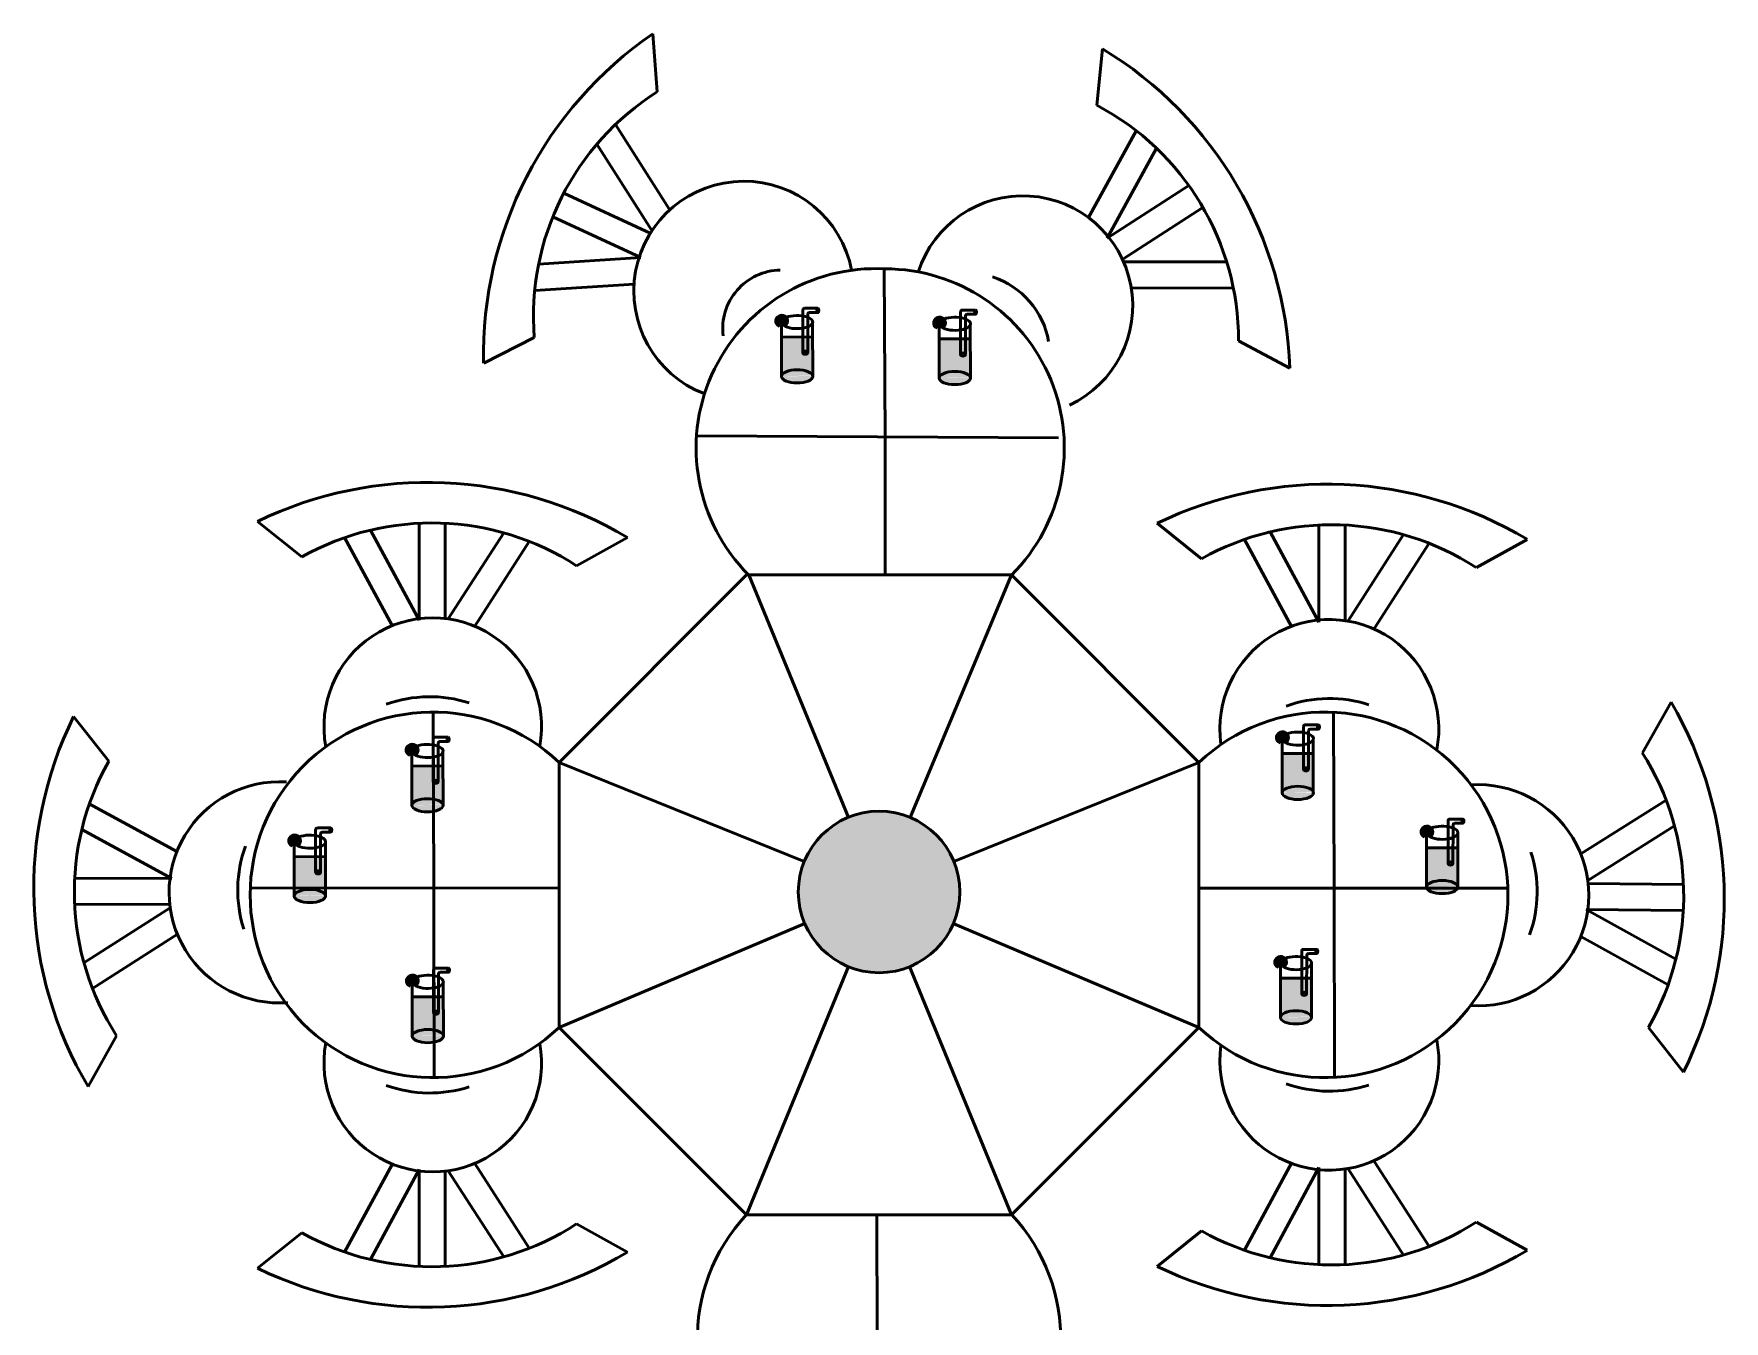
# Model space of a CAD drawing. Header units: feet. Extents: x 9 to 183943, y 42 to 62180.
# Drawn here: x 15072.4 to 15252, y 40036.7 to 40173.6 of the extents above; entities that cross this region are included whole.
import ezdxf

# ---------------------------------------------------------------- set-up
doc = ezdxf.new("R2010")
doc.units = ezdxf.units.FT
doc.header["$LTSCALE"] = 2.5
doc.header["$MEASUREMENT"] = 0
doc.layers.add('1', color=7, linetype='Continuous', lineweight=50)
doc.layers.add('3', color=7, linetype='Continuous', lineweight=30)

msp = doc.modelspace()

# ---------------------------------------------------------------- hatches: boundary and pattern name
at = {"layer": '3', "transparency": 33554602}
h = msp.add_hatch(color=256, dxfattribs=at)
h.dxf.hatch_style = 1
h.set_gradient(color1=(255, 255, 0), color2=(255, 255, 0), tint=1)
h.paths.add_polyline_path([(15151.89, 40143.02), (15151.35, 40142.71, 0.163769), (15151.64, 40142.44)])
h.paths.add_polyline_path([(15151.89, 40143.02), (15151.27, 40143.04, 0.138192), (15151.35, 40142.71)])
h.paths.add_polyline_path([(15151.89, 40143.02), (15151.33, 40143.3, 0.105496), (15151.27, 40143.04)])
h.paths.add_polyline_path([(15151.89, 40143.02), (15151.5, 40143.5, 0.105887), (15151.33, 40143.3)])
h.paths.add_polyline_path([(15151.89, 40143.02), (15151.72, 40143.62, 0.102688), (15151.5, 40143.5)])
h.paths.add_polyline_path([(15151.89, 40143.02), (15152.01, 40143.63, 0.117873), (15151.72, 40143.62)])
h.paths.add_polyline_path([(15151.89, 40143.02), (15152.46, 40143.28, 0.139995), (15152.24, 40143.54)])
h.paths.add_polyline_path([(15152.24, 40143.54, 0.097635), (15152.01, 40143.63), (15151.89, 40143.02)])
h.paths.add_polyline_path([(15152.52, 40142.99, 0.119687), (15152.46, 40143.28), (15151.89, 40143.02)])
h.paths.add_polyline_path([(15152.52, 40142.99), (15151.89, 40143.02), (15152.41, 40142.67, 0.140377)])
h.paths.add_polyline_path([(15151.89, 40143.02), (15152.22, 40142.48, 0.106944), (15152.41, 40142.67)])
h = msp.add_hatch(color=256, dxfattribs=at)
h.dxf.hatch_style = 1
h.set_gradient(color1=(255, 255, 0), color2=(255, 255, 0), tint=1)
h.paths.add_polyline_path([(15168.64, 40142.83), (15168.1, 40142.53, 0.163769), (15168.4, 40142.26)])
h.paths.add_polyline_path([(15168.64, 40142.83), (15168.02, 40142.86, 0.138192), (15168.1, 40142.53)])
h.paths.add_polyline_path([(15168.64, 40142.83), (15168.09, 40143.11, 0.105496), (15168.02, 40142.86)])
h.paths.add_polyline_path([(15168.64, 40142.83), (15168.25, 40143.31, 0.105887), (15168.09, 40143.11)])
h.paths.add_polyline_path([(15168.64, 40142.83), (15168.47, 40143.43, 0.102688), (15168.25, 40143.31)])
h.paths.add_polyline_path([(15168.64, 40142.83), (15168.76, 40143.45, 0.117873), (15168.47, 40143.43)])
h.paths.add_polyline_path([(15168.64, 40142.83), (15169.21, 40143.1, 0.139995), (15168.99, 40143.36)])
h.paths.add_polyline_path([(15168.99, 40143.36, 0.097635), (15168.76, 40143.45), (15168.64, 40142.83)])
h.paths.add_polyline_path([(15169.27, 40142.81, 0.119687), (15169.21, 40143.1), (15168.64, 40142.83)])
h.paths.add_polyline_path([(15169.27, 40142.81), (15168.64, 40142.83), (15169.16, 40142.48, 0.140377)])
h.paths.add_polyline_path([(15168.64, 40142.83), (15168.97, 40142.3, 0.106944), (15169.16, 40142.48)])
at = {"layer": '3'}
h = msp.add_hatch(color=256, dxfattribs=at)
h.dxf.hatch_style = 1
h.set_gradient(color1=(255, 255, 0), color2=(255, 63, 0), tint=1)
edge = h.paths.add_edge_path()
edge.add_ellipse((15153.52, 40137.15), major_axis=(1.66, 0), ratio=0.421504, start_angle=1.3853, end_angle=358.7297)
edge.add_line((15155.18, 40137.14), (15155.18, 40137.17))
edge = h.paths.add_edge_path()
edge.add_ellipse((15153.52, 40137.15), major_axis=(1.66, 0), ratio=0.421504, start_angle=1.3853, end_angle=179.9995, ccw=False)
edge.add_line((15155.18, 40137.25), (15155.17, 40141.33))
edge.add_line((15155.17, 40141.33), (15154.65, 40141.33))
edge.add_line((15154.65, 40141.33), (15154.65, 40139.62))
edge.add_ellipse((15154.39, 40139.66), major_axis=(0.257, 0), ratio=0.644737, start_angle=180, end_angle=360, ccw=False)
edge.add_ellipse((15154.39, 40139.66), major_axis=(0.257, 0), ratio=0.644737, start_angle=0, end_angle=180)
edge.add_line((15154.14, 40139.66), (15154.14, 40141.33))
edge.add_line((15154.14, 40141.33), (15151.87, 40141.34))
edge.add_line((15151.87, 40141.34), (15151.87, 40137.15))
edge = h.paths.add_edge_path(flags=17)
edge.add_ellipse((15154.39, 40139.66), major_axis=(0.257, 0), ratio=0.644737, start_angle=0, end_angle=360)
edge = h.paths.add_edge_path(flags=17)
edge.add_ellipse((15154.39, 40139.66), major_axis=(0.257, 0), ratio=0.644737, start_angle=0, end_angle=180, ccw=False)
edge.add_line((15154.65, 40139.69), (15154.65, 40141.33))
edge.add_line((15154.65, 40141.33), (15154.14, 40141.33))
edge.add_line((15154.14, 40141.33), (15154.14, 40139.69))
h = msp.add_hatch(color=256, dxfattribs=at)
h.dxf.hatch_style = 1
h.set_gradient(color1=(255, 255, 0), color2=(255, 63, 0), tint=1)
edge = h.paths.add_edge_path()
edge.add_ellipse((15170.28, 40136.97), major_axis=(1.66, 0), ratio=0.421504, start_angle=1.3853, end_angle=358.7297)
edge.add_line((15171.93, 40136.95), (15171.93, 40136.98))
edge = h.paths.add_edge_path()
edge.add_ellipse((15170.28, 40136.97), major_axis=(1.66, 0), ratio=0.421504, start_angle=1.3853, end_angle=179.9995, ccw=False)
edge.add_line((15171.93, 40137.06), (15171.92, 40141.14))
edge.add_line((15171.92, 40141.14), (15171.41, 40141.14))
edge.add_line((15171.41, 40141.14), (15171.4, 40139.43))
edge.add_ellipse((15171.15, 40139.47), major_axis=(0.257, 0), ratio=0.644737, start_angle=180, end_angle=360, ccw=False)
edge.add_ellipse((15171.15, 40139.47), major_axis=(0.257, 0), ratio=0.644737, start_angle=0, end_angle=180)
edge.add_line((15170.89, 40139.47), (15170.89, 40141.14))
edge.add_line((15170.89, 40141.14), (15168.62, 40141.15))
edge.add_line((15168.62, 40141.15), (15168.62, 40136.97))
edge = h.paths.add_edge_path(flags=17)
edge.add_ellipse((15171.15, 40139.47), major_axis=(0.257, 0), ratio=0.644737, start_angle=0, end_angle=360)
edge = h.paths.add_edge_path(flags=17)
edge.add_ellipse((15171.15, 40139.47), major_axis=(0.257, 0), ratio=0.644737, start_angle=0, end_angle=180, ccw=False)
edge.add_line((15171.4, 40139.5), (15171.41, 40141.14))
edge.add_line((15171.41, 40141.14), (15170.89, 40141.14))
edge.add_line((15170.89, 40141.14), (15170.89, 40139.5))
at = {"layer": '3', "transparency": 33554602}
h = msp.add_hatch(color=256, dxfattribs=at)
h.dxf.hatch_style = 1
h.set_gradient(color1=(255, 255, 0), color2=(255, 255, 0), tint=1)
h.paths.add_polyline_path([(15205.08, 40098.74), (15204.54, 40098.44, 0.163769), (15204.84, 40098.17)])
h.paths.add_polyline_path([(15205.08, 40098.74), (15204.47, 40098.77, 0.138192), (15204.54, 40098.44)])
h.paths.add_polyline_path([(15205.08, 40098.74), (15204.53, 40099.02, 0.105496), (15204.47, 40098.77)])
h.paths.add_polyline_path([(15205.08, 40098.74), (15204.69, 40099.23, 0.105887), (15204.53, 40099.02)])
h.paths.add_polyline_path([(15205.08, 40098.74), (15204.92, 40099.35, 0.102688), (15204.69, 40099.23)])
h.paths.add_polyline_path([(15205.08, 40098.74), (15205.21, 40099.36, 0.117873), (15204.92, 40099.35)])
h.paths.add_polyline_path([(15205.08, 40098.74), (15205.66, 40099.01, 0.139995), (15205.43, 40099.27)])
h.paths.add_polyline_path([(15205.43, 40099.27, 0.097635), (15205.21, 40099.36), (15205.08, 40098.74)])
h.paths.add_polyline_path([(15205.72, 40098.72, 0.119687), (15205.66, 40099.01), (15205.08, 40098.74)])
h.paths.add_polyline_path([(15205.72, 40098.72), (15205.08, 40098.74), (15205.61, 40098.39, 0.140377)])
h.paths.add_polyline_path([(15205.08, 40098.74), (15205.42, 40098.21, 0.106944), (15205.61, 40098.39)])
h = msp.add_hatch(color=256, dxfattribs=at)
h.dxf.hatch_style = 1
h.set_gradient(color1=(255, 255, 0), color2=(255, 255, 0), tint=1)
h.paths.add_polyline_path([(15112.61, 40097.42), (15112.07, 40097.12, 0.163769), (15112.37, 40096.85)])
h.paths.add_polyline_path([(15112.61, 40097.42), (15111.99, 40097.45, 0.138192), (15112.07, 40097.12)])
h.paths.add_polyline_path([(15112.61, 40097.42), (15112.06, 40097.7, 0.105496), (15111.99, 40097.45)])
h.paths.add_polyline_path([(15112.61, 40097.42), (15112.22, 40097.91, 0.105887), (15112.06, 40097.7)])
h.paths.add_polyline_path([(15112.61, 40097.42), (15112.45, 40098.02, 0.102688), (15112.22, 40097.91)])
h.paths.add_polyline_path([(15112.61, 40097.42), (15112.74, 40098.04, 0.117873), (15112.45, 40098.02)])
h.paths.add_polyline_path([(15112.61, 40097.42), (15113.19, 40097.69, 0.139995), (15112.96, 40097.95)])
h.paths.add_polyline_path([(15112.96, 40097.95, 0.097635), (15112.74, 40098.04), (15112.61, 40097.42)])
h.paths.add_polyline_path([(15113.24, 40097.4, 0.119687), (15113.19, 40097.69), (15112.61, 40097.42)])
h.paths.add_polyline_path([(15113.24, 40097.4), (15112.61, 40097.42), (15113.14, 40097.07, 0.140377)])
h.paths.add_polyline_path([(15112.61, 40097.42), (15112.94, 40096.89, 0.106944), (15113.14, 40097.07)])
at = {"layer": '3'}
h = msp.add_hatch(color=256, dxfattribs=at)
h.dxf.hatch_style = 1
h.set_gradient(color1=(255, 255, 0), color2=(255, 63, 0), tint=1)
edge = h.paths.add_edge_path()
edge.add_ellipse((15114.25, 40091.56), major_axis=(1.66, 0), ratio=0.421504, start_angle=1.3853, end_angle=358.7297)
edge.add_line((15115.9, 40091.54), (15115.9, 40091.57))
edge = h.paths.add_edge_path()
edge.add_ellipse((15114.25, 40091.56), major_axis=(1.66, 0), ratio=0.421504, start_angle=1.3853, end_angle=179.9995, ccw=False)
edge.add_line((15115.9, 40091.65), (15115.89, 40095.73))
edge.add_line((15115.89, 40095.73), (15115.38, 40095.73))
edge.add_line((15115.38, 40095.73), (15115.38, 40094.02))
edge.add_ellipse((15115.12, 40094.06), major_axis=(0.257, 0), ratio=0.644737, start_angle=180, end_angle=360, ccw=False)
edge.add_ellipse((15115.12, 40094.06), major_axis=(0.257, 0), ratio=0.644737, start_angle=0, end_angle=180)
edge.add_line((15114.86, 40094.06), (15114.86, 40095.73))
edge.add_line((15114.86, 40095.73), (15112.59, 40095.74))
edge.add_line((15112.59, 40095.74), (15112.59, 40091.56))
edge = h.paths.add_edge_path(flags=17)
edge.add_ellipse((15115.12, 40094.06), major_axis=(0.257, 0), ratio=0.644737, start_angle=0, end_angle=360)
edge = h.paths.add_edge_path(flags=17)
edge.add_ellipse((15115.12, 40094.06), major_axis=(0.257, 0), ratio=0.644737, start_angle=0, end_angle=180, ccw=False)
edge.add_line((15115.38, 40094.1), (15115.38, 40095.73))
edge.add_line((15115.38, 40095.73), (15114.86, 40095.73))
edge.add_line((15114.86, 40095.73), (15114.86, 40094.1))
h = msp.add_hatch(color=256, dxfattribs=at)
h.dxf.hatch_style = 1
h.set_gradient(color1=(255, 255, 0), color2=(255, 63, 0), tint=1)
edge = h.paths.add_edge_path()
edge.add_ellipse((15206.72, 40092.88), major_axis=(1.66, 0), ratio=0.421504, start_angle=1.3853, end_angle=358.7297)
edge.add_line((15208.37, 40092.86), (15208.37, 40092.9))
edge = h.paths.add_edge_path()
edge.add_ellipse((15206.72, 40092.88), major_axis=(1.66, 0), ratio=0.421504, start_angle=1.3853, end_angle=179.9995, ccw=False)
edge.add_line((15208.37, 40092.98), (15208.37, 40097.05))
edge.add_line((15208.37, 40097.05), (15207.85, 40097.05))
edge.add_line((15207.85, 40097.05), (15207.85, 40095.35))
edge.add_ellipse((15207.59, 40095.38), major_axis=(0.257, 0), ratio=0.644737, start_angle=180, end_angle=360, ccw=False)
edge.add_ellipse((15207.59, 40095.38), major_axis=(0.257, 0), ratio=0.644737, start_angle=0, end_angle=180)
edge.add_line((15207.33, 40095.38), (15207.33, 40097.06))
edge.add_line((15207.33, 40097.06), (15205.06, 40097.06))
edge.add_line((15205.06, 40097.06), (15205.06, 40092.88))
edge = h.paths.add_edge_path(flags=17)
edge.add_ellipse((15207.59, 40095.38), major_axis=(0.257, 0), ratio=0.644737, start_angle=0, end_angle=360)
edge = h.paths.add_edge_path(flags=17)
edge.add_ellipse((15207.59, 40095.38), major_axis=(0.257, 0), ratio=0.644737, start_angle=0, end_angle=180, ccw=False)
edge.add_line((15207.85, 40095.42), (15207.85, 40097.05))
edge.add_line((15207.85, 40097.05), (15207.33, 40097.06))
edge.add_line((15207.33, 40097.06), (15207.33, 40095.42))
h = msp.add_hatch(color=256, dxfattribs=at)
h.dxf.hatch_style = 1
h.set_gradient(color1=(255, 255, 255), tint=1)
h.paths.add_polyline_path([(15153.65, 40082.35, 1), (15170.8, 40082.35, 1)])
at = {"layer": '3', "transparency": 33554602}
h = msp.add_hatch(color=256, dxfattribs=at)
h.dxf.hatch_style = 1
h.set_gradient(color1=(255, 255, 0), color2=(255, 255, 0), tint=1)
h.paths.add_polyline_path([(15220.43, 40088.73), (15219.89, 40088.43, 0.163769), (15220.19, 40088.16)])
h.paths.add_polyline_path([(15220.43, 40088.73), (15219.81, 40088.76, 0.138192), (15219.89, 40088.43)])
h.paths.add_polyline_path([(15220.43, 40088.73), (15219.88, 40089.01, 0.105496), (15219.81, 40088.76)])
h.paths.add_polyline_path([(15220.43, 40088.73), (15220.04, 40089.22, 0.105887), (15219.88, 40089.01)])
h.paths.add_polyline_path([(15220.43, 40088.73), (15220.27, 40089.33, 0.102688), (15220.04, 40089.22)])
h.paths.add_polyline_path([(15220.43, 40088.73), (15220.56, 40089.35, 0.117873), (15220.27, 40089.33)])
h.paths.add_polyline_path([(15220.43, 40088.73), (15221.01, 40089, 0.139995), (15220.78, 40089.26)])
h.paths.add_polyline_path([(15220.78, 40089.26, 0.097635), (15220.56, 40089.35), (15220.43, 40088.73)])
h.paths.add_polyline_path([(15221.06, 40088.71, 0.119687), (15221.01, 40089), (15220.43, 40088.73)])
h.paths.add_polyline_path([(15221.06, 40088.71), (15220.43, 40088.73), (15220.96, 40088.38, 0.140377)])
h.paths.add_polyline_path([(15220.43, 40088.73), (15220.76, 40088.2, 0.106944), (15220.96, 40088.38)])
h = msp.add_hatch(color=256, dxfattribs=at)
h.dxf.hatch_style = 1
h.set_gradient(color1=(255, 255, 0), color2=(255, 255, 0), tint=1)
h.paths.add_polyline_path([(15100.12, 40087.79), (15099.59, 40087.48, 0.163769), (15099.88, 40087.21)])
h.paths.add_polyline_path([(15100.12, 40087.79), (15099.51, 40087.81, 0.138192), (15099.59, 40087.48)])
h.paths.add_polyline_path([(15100.12, 40087.79), (15099.57, 40088.07, 0.105496), (15099.51, 40087.81)])
h.paths.add_polyline_path([(15100.12, 40087.79), (15099.73, 40088.27, 0.105887), (15099.57, 40088.07)])
h.paths.add_polyline_path([(15100.12, 40087.79), (15099.96, 40088.39, 0.102688), (15099.73, 40088.27)])
h.paths.add_polyline_path([(15100.12, 40087.79), (15100.25, 40088.4, 0.117873), (15099.96, 40088.39)])
h.paths.add_polyline_path([(15100.12, 40087.79), (15100.7, 40088.05, 0.139995), (15100.47, 40088.31)])
h.paths.add_polyline_path([(15100.47, 40088.31, 0.097635), (15100.25, 40088.4), (15100.12, 40087.79)])
h.paths.add_polyline_path([(15100.76, 40087.76, 0.119687), (15100.7, 40088.05), (15100.12, 40087.79)])
h.paths.add_polyline_path([(15100.76, 40087.76), (15100.12, 40087.79), (15100.65, 40087.44, 0.140377)])
h.paths.add_polyline_path([(15100.12, 40087.79), (15100.46, 40087.25, 0.106944), (15100.65, 40087.44)])
at = {"layer": '3'}
h = msp.add_hatch(color=256, dxfattribs=at)
h.dxf.hatch_style = 1
h.set_gradient(color1=(255, 255, 0), color2=(255, 63, 0), tint=1)
edge = h.paths.add_edge_path()
edge.add_ellipse((15222.07, 40082.87), major_axis=(1.66, 0), ratio=0.421504, start_angle=1.3853, end_angle=358.7297)
edge.add_line((15223.72, 40082.85), (15223.72, 40082.88))
edge = h.paths.add_edge_path()
edge.add_ellipse((15222.07, 40082.87), major_axis=(1.66, 0), ratio=0.421504, start_angle=1.3853, end_angle=179.9995, ccw=False)
edge.add_line((15223.72, 40082.96), (15223.71, 40087.04))
edge.add_line((15223.71, 40087.04), (15223.2, 40087.04))
edge.add_line((15223.2, 40087.04), (15223.19, 40085.33))
edge.add_ellipse((15222.94, 40085.37), major_axis=(0.257, 0), ratio=0.644737, start_angle=180, end_angle=360, ccw=False)
edge.add_ellipse((15222.94, 40085.37), major_axis=(0.257, 0), ratio=0.644737, start_angle=0, end_angle=180)
edge.add_line((15222.68, 40085.37), (15222.68, 40087.04))
edge.add_line((15222.68, 40087.04), (15220.41, 40087.05))
edge.add_line((15220.41, 40087.05), (15220.41, 40082.87))
edge = h.paths.add_edge_path(flags=17)
edge.add_ellipse((15222.94, 40085.37), major_axis=(0.257, 0), ratio=0.644737, start_angle=0, end_angle=360)
edge = h.paths.add_edge_path(flags=17)
edge.add_ellipse((15222.94, 40085.37), major_axis=(0.257, 0), ratio=0.644737, start_angle=0, end_angle=180, ccw=False)
edge.add_line((15223.19, 40085.4), (15223.2, 40087.04))
edge.add_line((15223.2, 40087.04), (15222.68, 40087.04))
edge.add_line((15222.68, 40087.04), (15222.68, 40085.4))
h = msp.add_hatch(color=256, dxfattribs=at)
h.dxf.hatch_style = 1
h.set_gradient(color1=(255, 255, 0), color2=(255, 63, 0), tint=1)
edge = h.paths.add_edge_path()
edge.add_ellipse((15101.76, 40081.92), major_axis=(1.66, 0), ratio=0.421504, start_angle=1.3853, end_angle=358.7297)
edge.add_line((15103.42, 40081.91), (15103.42, 40081.94))
edge = h.paths.add_edge_path()
edge.add_ellipse((15101.76, 40081.92), major_axis=(1.66, 0), ratio=0.421504, start_angle=1.3853, end_angle=179.9995, ccw=False)
edge.add_line((15103.42, 40082.02), (15103.41, 40086.1))
edge.add_line((15103.41, 40086.1), (15102.89, 40086.1))
edge.add_line((15102.89, 40086.1), (15102.89, 40084.39))
edge.add_ellipse((15102.63, 40084.43), major_axis=(0.257, 0), ratio=0.644737, start_angle=180, end_angle=360, ccw=False)
edge.add_ellipse((15102.63, 40084.43), major_axis=(0.257, 0), ratio=0.644737, start_angle=0, end_angle=180)
edge.add_line((15102.37, 40084.43), (15102.37, 40086.1))
edge.add_line((15102.37, 40086.1), (15100.1, 40086.11))
edge.add_line((15100.1, 40086.11), (15100.1, 40081.92))
edge = h.paths.add_edge_path(flags=17)
edge.add_ellipse((15102.63, 40084.43), major_axis=(0.257, 0), ratio=0.644737, start_angle=0, end_angle=360)
edge = h.paths.add_edge_path(flags=17)
edge.add_ellipse((15102.63, 40084.43), major_axis=(0.257, 0), ratio=0.644737, start_angle=0, end_angle=180, ccw=False)
edge.add_line((15102.89, 40084.46), (15102.89, 40086.1))
edge.add_line((15102.89, 40086.1), (15102.37, 40086.1))
edge.add_line((15102.37, 40086.1), (15102.37, 40084.46))
at = {"layer": '3', "transparency": 33554602}
h = msp.add_hatch(color=256, dxfattribs=at)
h.dxf.hatch_style = 1
h.set_gradient(color1=(255, 255, 0), color2=(255, 255, 0), tint=1)
h.paths.add_polyline_path([(15204.89, 40074.88), (15204.35, 40074.58, 0.163769), (15204.65, 40074.31)])
h.paths.add_polyline_path([(15204.89, 40074.88), (15204.27, 40074.91, 0.138192), (15204.35, 40074.58)])
h.paths.add_polyline_path([(15204.89, 40074.88), (15204.34, 40075.16, 0.105496), (15204.27, 40074.91)])
h.paths.add_polyline_path([(15204.89, 40074.88), (15204.5, 40075.37, 0.105887), (15204.34, 40075.16)])
h.paths.add_polyline_path([(15204.89, 40074.88), (15204.73, 40075.48, 0.102688), (15204.5, 40075.37)])
h.paths.add_polyline_path([(15204.89, 40074.88), (15205.02, 40075.5, 0.117873), (15204.73, 40075.48)])
h.paths.add_polyline_path([(15204.89, 40074.88), (15205.47, 40075.15, 0.139995), (15205.24, 40075.41)])
h.paths.add_polyline_path([(15205.24, 40075.41, 0.097635), (15205.02, 40075.5), (15204.89, 40074.88)])
h.paths.add_polyline_path([(15205.53, 40074.86, 0.119687), (15205.47, 40075.15), (15204.89, 40074.88)])
h.paths.add_polyline_path([(15205.53, 40074.86), (15204.89, 40074.88), (15205.42, 40074.53, 0.140377)])
h.paths.add_polyline_path([(15204.89, 40074.88), (15205.22, 40074.35, 0.106944), (15205.42, 40074.53)])
h = msp.add_hatch(color=256, dxfattribs=at)
h.dxf.hatch_style = 1
h.set_gradient(color1=(255, 255, 0), color2=(255, 255, 0), tint=1)
h.paths.add_polyline_path([(15112.65, 40072.89), (15112.11, 40072.59, 0.163769), (15112.4, 40072.32)])
h.paths.add_polyline_path([(15112.65, 40072.89), (15112.03, 40072.92, 0.138192), (15112.11, 40072.59)])
h.paths.add_polyline_path([(15112.65, 40072.89), (15112.09, 40073.17, 0.105496), (15112.03, 40072.92)])
h.paths.add_polyline_path([(15112.65, 40072.89), (15112.26, 40073.38, 0.105887), (15112.09, 40073.17)])
h.paths.add_polyline_path([(15112.65, 40072.89), (15112.48, 40073.49, 0.102688), (15112.26, 40073.38)])
h.paths.add_polyline_path([(15112.65, 40072.89), (15112.77, 40073.51, 0.117873), (15112.48, 40073.49)])
h.paths.add_polyline_path([(15112.65, 40072.89), (15113.22, 40073.16, 0.139995), (15113, 40073.42)])
h.paths.add_polyline_path([(15113, 40073.42, 0.097635), (15112.77, 40073.51), (15112.65, 40072.89)])
h.paths.add_polyline_path([(15113.28, 40072.87, 0.119687), (15113.22, 40073.16), (15112.65, 40072.89)])
h.paths.add_polyline_path([(15113.28, 40072.87), (15112.65, 40072.89), (15113.17, 40072.54, 0.140377)])
h.paths.add_polyline_path([(15112.65, 40072.89), (15112.98, 40072.36, 0.106944), (15113.17, 40072.54)])
at = {"layer": '3'}
h = msp.add_hatch(color=256, dxfattribs=at)
h.dxf.hatch_style = 1
h.set_gradient(color1=(255, 255, 0), color2=(255, 63, 0), tint=1)
edge = h.paths.add_edge_path()
edge.add_ellipse((15206.53, 40069.02), major_axis=(1.66, 0), ratio=0.421504, start_angle=1.3853, end_angle=358.7297)
edge.add_line((15208.18, 40069), (15208.18, 40069.03))
edge = h.paths.add_edge_path()
edge.add_ellipse((15206.53, 40069.02), major_axis=(1.66, 0), ratio=0.421504, start_angle=1.3853, end_angle=179.9995, ccw=False)
edge.add_line((15208.18, 40069.11), (15208.17, 40073.19))
edge.add_line((15208.17, 40073.19), (15207.66, 40073.19))
edge.add_line((15207.66, 40073.19), (15207.66, 40071.49))
edge.add_ellipse((15207.4, 40071.52), major_axis=(0.257, 0), ratio=0.644737, start_angle=180, end_angle=360, ccw=False)
edge.add_ellipse((15207.4, 40071.52), major_axis=(0.257, 0), ratio=0.644737, start_angle=0, end_angle=180)
edge.add_line((15207.14, 40071.52), (15207.14, 40073.19))
edge.add_line((15207.14, 40073.19), (15204.87, 40073.2))
edge.add_line((15204.87, 40073.2), (15204.87, 40069.02))
edge = h.paths.add_edge_path(flags=17)
edge.add_ellipse((15207.4, 40071.52), major_axis=(0.257, 0), ratio=0.644737, start_angle=0, end_angle=360)
edge = h.paths.add_edge_path(flags=17)
edge.add_ellipse((15207.4, 40071.52), major_axis=(0.257, 0), ratio=0.644737, start_angle=0, end_angle=180, ccw=False)
edge.add_line((15207.66, 40071.56), (15207.66, 40073.19))
edge.add_line((15207.66, 40073.19), (15207.14, 40073.19))
edge.add_line((15207.14, 40073.19), (15207.14, 40071.56))
h = msp.add_hatch(color=256, dxfattribs=at)
h.dxf.hatch_style = 1
h.set_gradient(color1=(255, 255, 0), color2=(255, 63, 0), tint=1)
edge = h.paths.add_edge_path()
edge.add_ellipse((15114.28, 40067.03), major_axis=(1.66, 0), ratio=0.421504, start_angle=1.3853, end_angle=358.7297)
edge.add_line((15115.94, 40067.01), (15115.94, 40067.04))
edge = h.paths.add_edge_path()
edge.add_ellipse((15114.28, 40067.03), major_axis=(1.66, 0), ratio=0.421504, start_angle=1.3853, end_angle=179.9995, ccw=False)
edge.add_line((15115.94, 40067.12), (15115.93, 40071.2))
edge.add_line((15115.93, 40071.2), (15115.41, 40071.2))
edge.add_line((15115.41, 40071.2), (15115.41, 40069.49))
edge.add_ellipse((15115.15, 40069.53), major_axis=(0.257, 0), ratio=0.644737, start_angle=180, end_angle=360, ccw=False)
edge.add_ellipse((15115.15, 40069.53), major_axis=(0.257, 0), ratio=0.644737, start_angle=0, end_angle=180)
edge.add_line((15114.9, 40069.53), (15114.9, 40071.2))
edge.add_line((15114.9, 40071.2), (15112.63, 40071.21))
edge.add_line((15112.63, 40071.21), (15112.63, 40067.03))
edge = h.paths.add_edge_path(flags=17)
edge.add_ellipse((15115.15, 40069.53), major_axis=(0.257, 0), ratio=0.644737, start_angle=0, end_angle=360)
edge = h.paths.add_edge_path(flags=17)
edge.add_ellipse((15115.15, 40069.53), major_axis=(0.257, 0), ratio=0.644737, start_angle=0, end_angle=180, ccw=False)
edge.add_line((15115.41, 40069.56), (15115.41, 40071.2))
edge.add_line((15115.41, 40071.2), (15114.9, 40071.2))
edge.add_line((15114.9, 40071.2), (15114.9, 40069.56))

# ---------------------------------------------------------------- linework, layer by layer
at = {"layer": '1'}
for p, q in [((15138.2, 40173.56), (15138.66, 40167.4)), ((15185.97, 40171.96), (15185.37, 40165.97)), ((15162.87, 40130.61), (15162.79, 40148.58)), ((15154.14, 40144.22), (15154.14, 40139.66)), ((15155.73, 40144.39), (15154.31, 40144.39)), ((15172.48, 40144.2), (15171.06, 40144.2)), ((15151.89, 40143.02), (15151.27, 40143.04)), ((15151.89, 40143.02), (15151.33, 40143.3)), ((15151.89, 40143.02), (15151.35, 40142.71)), ((15151.89, 40143.02), (15151.5, 40143.5)), ((15151.64, 40142.44), (15151.89, 40143.02)), ((15151.89, 40143.02), (15151.72, 40143.62)), ((15151.87, 40142.92), (15151.87, 40137.15)), ((15151.89, 40143.02), (15152.01, 40143.63)), ((15151.89, 40143.02), (15152.23, 40143.54)), ((15151.89, 40143.02), (15152.46, 40143.28)), ((15152.41, 40142.67), (15151.89, 40143.02)), ((15151.89, 40143.02), (15152.52, 40142.99)), ((15151.89, 40143.02), (15152.22, 40142.48)), ((15154.65, 40139.66), (15154.66, 40143.77)), ((15154.83, 40143.94), (15155.71, 40143.94)), ((15155.17, 40142.83), (15155.18, 40137.14)), ((15168.64, 40142.83), (15168.02, 40142.86)), ((15168.64, 40142.83), (15168.09, 40143.11)), ((15168.64, 40142.83), (15168.1, 40142.53)), ((15168.64, 40142.83), (15168.25, 40143.31)), ((15168.4, 40142.26), (15168.64, 40142.83)), ((15168.64, 40142.83), (15168.47, 40143.44)), ((15168.62, 40142.73), (15168.62, 40136.97)), ((15168.64, 40142.83), (15168.76, 40143.45)), ((15168.64, 40142.83), (15168.99, 40143.35)), ((15168.64, 40142.83), (15169.21, 40143.09)), ((15169.16, 40142.48), (15168.64, 40142.83)), ((15168.64, 40142.83), (15169.27, 40142.81)), ((15168.64, 40142.83), (15168.97, 40142.3)), ((15170.89, 40144.03), (15170.89, 40139.47)), ((15171.4, 40139.47), (15171.42, 40143.58)), ((15171.58, 40143.75), (15172.47, 40143.75)), ((15171.92, 40142.65), (15171.93, 40136.95)), ((15120.22, 40138.57), (15125.6, 40141.27)), ((15151.87, 40141.34), (15155.17, 40141.33)), ((15168.62, 40141.15), (15171.92, 40141.14)), ((15205.87, 40138.02), (15200.42, 40140.94)), ((15142.84, 40130.82), (15181.29, 40130.61)), ((15162.87, 40130.61), (15162.88, 40116.04)), ((15096.19, 40121.72), (15100.89, 40117.96)), ((15191.79, 40121.53), (15196.5, 40117.77)), ((15135.49, 40120.01), (15130.09, 40117.02)), ((15231.1, 40119.82), (15225.69, 40116.83)), ((15158.97, 40090.28), (15148.39, 40116.04)), ((15176.31, 40116.04), (15165.53, 40090.26)), ((15114.93, 40082.8), (15114.85, 40101.52)), ((15210.6, 40082.74), (15210.52, 40101.45)), ((15246.38, 40102.52), (15243.33, 40097.14)), ((15076.65, 40100.99), (15080.39, 40096.26)), ((15205.08, 40098.74), (15204.92, 40099.35)), ((15205.08, 40098.74), (15205.21, 40099.36)), ((15207.33, 40099.95), (15207.33, 40095.38)), ((15208.92, 40100.11), (15207.5, 40100.11)), ((15207.85, 40095.38), (15207.86, 40099.5)), ((15208.03, 40099.67), (15208.91, 40099.67)), ((15112.61, 40097.42), (15112.06, 40097.7)), ((15112.61, 40097.42), (15112.22, 40097.91)), ((15112.61, 40097.42), (15112.45, 40098.03)), ((15112.61, 40097.42), (15112.74, 40098.04)), ((15112.61, 40097.42), (15112.96, 40097.94)), ((15112.61, 40097.42), (15113.18, 40097.69)), ((15114.86, 40098.62), (15114.86, 40094.06)), ((15116.45, 40098.79), (15115.03, 40098.79)), ((15115.38, 40094.06), (15115.39, 40098.18)), ((15115.56, 40098.34), (15116.44, 40098.34)), ((15205.08, 40098.74), (15204.47, 40098.77)), ((15205.08, 40098.74), (15204.53, 40099.02)), ((15205.08, 40098.74), (15204.54, 40098.44)), ((15205.08, 40098.74), (15204.69, 40099.23)), ((15204.84, 40098.17), (15205.08, 40098.74)), ((15205.06, 40098.64), (15205.06, 40092.88)), ((15205.08, 40098.74), (15205.43, 40099.27)), ((15205.08, 40098.74), (15205.65, 40099.01)), ((15205.61, 40098.39), (15205.08, 40098.74)), ((15205.08, 40098.74), (15205.71, 40098.72)), ((15205.08, 40098.74), (15205.42, 40098.21)), ((15208.36, 40098.56), (15208.37, 40092.86)), ((15112.61, 40097.42), (15111.99, 40097.45)), ((15112.61, 40097.42), (15112.07, 40097.12)), ((15112.37, 40096.85), (15112.61, 40097.42)), ((15112.59, 40097.32), (15112.59, 40091.56)), ((15112.59, 40095.74), (15115.89, 40095.73)), ((15113.14, 40097.07), (15112.61, 40097.42)), ((15112.61, 40097.42), (15113.24, 40097.4)), ((15112.61, 40097.42), (15112.94, 40096.89)), ((15115.89, 40097.24), (15115.9, 40091.54)), ((15128.23, 40096.12), (15154.28, 40085.57)), ((15170.17, 40085.57), (15196.22, 40096.12)), ((15205.06, 40097.06), (15208.36, 40097.05)), ((15102.37, 40088.99), (15102.37, 40084.43)), ((15103.97, 40089.16), (15102.55, 40089.16)), ((15102.89, 40084.43), (15102.9, 40088.54)), ((15103.07, 40088.71), (15103.95, 40088.71)), ((15220.43, 40088.73), (15219.81, 40088.76)), ((15220.43, 40088.73), (15219.88, 40089.01)), ((15220.43, 40088.73), (15219.89, 40088.43)), ((15220.43, 40088.73), (15220.04, 40089.22)), ((15220.19, 40088.16), (15220.43, 40088.73)), ((15220.43, 40088.73), (15220.27, 40089.34)), ((15220.41, 40088.63), (15220.41, 40082.87)), ((15220.43, 40088.73), (15220.56, 40089.35)), ((15220.43, 40088.73), (15220.78, 40089.25)), ((15220.43, 40088.73), (15221, 40088.99)), ((15220.95, 40088.38), (15220.43, 40088.73)), ((15220.43, 40088.73), (15221.06, 40088.71)), ((15220.43, 40088.73), (15220.76, 40088.2)), ((15222.68, 40089.93), (15222.68, 40085.37)), ((15224.27, 40090.1), (15222.85, 40090.1)), ((15223.19, 40085.37), (15223.21, 40089.48)), ((15223.38, 40089.65), (15224.26, 40089.65)), ((15223.71, 40088.55), (15223.72, 40082.85)), ((15100.12, 40087.79), (15099.51, 40087.81)), ((15100.12, 40087.79), (15099.57, 40088.07)), ((15100.12, 40087.79), (15099.59, 40087.48)), ((15100.12, 40087.79), (15099.73, 40088.27)), ((15099.88, 40087.21), (15100.12, 40087.79)), ((15100.12, 40087.79), (15099.96, 40088.39)), ((15100.1, 40087.69), (15100.1, 40081.92)), ((15100.12, 40087.79), (15100.25, 40088.4)), ((15100.12, 40087.79), (15100.47, 40088.31)), ((15100.12, 40087.79), (15100.7, 40088.05)), ((15100.65, 40087.44), (15100.12, 40087.79)), ((15100.12, 40087.79), (15100.75, 40087.76)), ((15100.12, 40087.79), (15100.46, 40087.25)), ((15103.4, 40087.6), (15103.42, 40081.91)), ((15220.41, 40087.05), (15223.71, 40087.04)), ((15100.1, 40086.11), (15103.4, 40086.1)), ((15095.43, 40082.77), (15128.23, 40082.8)), ((15114.93, 40082.8), (15114.95, 40062.7)), ((15196.22, 40082.74), (15229.02, 40082.74)), ((15210.6, 40082.74), (15210.61, 40062.64)), ((15154.33, 40079.01), (15128.23, 40067.96)), ((15196.22, 40067.96), (15170.12, 40079.01)), ((15207.14, 40076.08), (15207.14, 40071.52)), ((15208.73, 40076.25), (15207.31, 40076.25)), ((15116.49, 40074.26), (15115.07, 40074.26)), ((15148.14, 40048.05), (15158.97, 40074.41)), ((15165.48, 40074.41), (15176.31, 40048.05)), ((15204.89, 40074.88), (15204.27, 40074.91)), ((15204.89, 40074.88), (15204.34, 40075.16)), ((15204.89, 40074.88), (15204.35, 40074.58)), ((15204.89, 40074.88), (15204.5, 40075.37)), ((15204.65, 40074.31), (15204.89, 40074.88)), ((15204.89, 40074.88), (15204.73, 40075.49)), ((15204.87, 40074.78), (15204.87, 40069.02)), ((15204.89, 40074.88), (15205.02, 40075.5)), ((15204.89, 40074.88), (15205.24, 40075.41)), ((15204.89, 40074.88), (15205.46, 40075.15)), ((15205.42, 40074.53), (15204.89, 40074.88)), ((15204.89, 40074.88), (15205.52, 40074.86)), ((15204.89, 40074.88), (15205.22, 40074.35)), ((15207.66, 40071.52), (15207.67, 40075.64)), ((15207.84, 40075.8), (15208.72, 40075.8)), ((15208.17, 40074.7), (15208.18, 40069)), ((15112.65, 40072.89), (15112.03, 40072.92)), ((15112.65, 40072.89), (15112.09, 40073.17)), ((15112.65, 40072.89), (15112.11, 40072.59)), ((15112.65, 40072.89), (15112.26, 40073.38)), ((15112.4, 40072.32), (15112.65, 40072.89)), ((15112.65, 40072.89), (15112.48, 40073.5)), ((15112.63, 40072.79), (15112.63, 40067.03)), ((15112.65, 40072.89), (15112.77, 40073.51)), ((15112.65, 40072.89), (15112.99, 40073.41)), ((15112.65, 40072.89), (15113.22, 40073.15)), ((15113.17, 40072.54), (15112.65, 40072.89)), ((15112.65, 40072.89), (15113.27, 40072.87)), ((15112.65, 40072.89), (15112.98, 40072.36)), ((15114.9, 40074.09), (15114.9, 40069.53)), ((15115.41, 40069.53), (15115.42, 40073.64)), ((15115.59, 40073.81), (15116.47, 40073.81)), ((15115.93, 40072.71), (15115.94, 40067.01)), ((15204.87, 40073.2), (15208.17, 40073.19)), ((15112.63, 40071.21), (15115.93, 40071.2)), ((15078.2, 40061.67), (15081.21, 40067.07)), ((15247.69, 40063.2), (15243.97, 40067.94)), ((15162.04, 40034.99), (15161.98, 40048.05)), ((15231.1, 40044.27), (15225.69, 40047.26)), ((15096.19, 40042.37), (15100.89, 40046.12)), ((15135.49, 40044.07), (15130.09, 40047.07)), ((15191.79, 40042.56), (15196.5, 40046.32))]:
    msp.add_line(p, q, dxfattribs=at)
for points in [[(15134.22, 40163.92), (15139.97, 40154.88)], [(15184.46, 40153.96), (15189.56, 40163.25)], [(15138.1, 40152.65), (15132.25, 40161.83)], [(15191.71, 40161.39), (15186.47, 40151.85)], [(15186.47, 40151.85), (15195.13, 40157.44)], [(15128.73, 40156.61), (15137.92, 40152.38)], [(15196.64, 40155.11), (15188.14, 40149.61)], [(15136.93, 40149.77), (15127.56, 40154.09)], [(15126.06, 40149.08), (15136.93, 40149.77)], [(15188.28, 40149.32), (15199.16, 40149.33)], [(15136.22, 40146.94), (15125.64, 40146.27)], [(15199.86, 40146.56), (15189.15, 40146.54)], [(15113.35, 40111.22), (15113.35, 40121.54)], [(15116.13, 40121.53), (15116.13, 40111.41)], [(15208.96, 40111.03), (15208.96, 40121.35)], [(15211.74, 40121.34), (15211.74, 40111.22)], [(15110.49, 40110.68), (15105.45, 40120.01)], [(15108.18, 40120.8), (15113.35, 40111.22)], [(15116.46, 40111.37), (15122.35, 40120.52)], [(15125.07, 40119.6), (15119.27, 40110.59)], [(15206.09, 40110.49), (15201.05, 40119.82)], [(15203.78, 40120.62), (15208.96, 40111.03)], [(15212.06, 40111.18), (15217.95, 40120.33)], [(15220.67, 40119.41), (15214.87, 40110.4)], [(15087.63, 40086.64), (15078.32, 40091.71)], [(15245.86, 40092.1), (15236.79, 40086.39)], [(15077.52, 40088.99), (15087.08, 40083.78)], [(15237.54, 40083.57), (15246.75, 40089.37)], [(15087.08, 40083.78), (15076.76, 40083.82)], [(15247.7, 40083.15), (15237.58, 40083.25)], [(15076.76, 40081.04), (15086.88, 40081)], [(15086.92, 40080.67), (15077.75, 40074.82)], [(15237.36, 40080.47), (15247.68, 40080.37)], [(15246.89, 40075.2), (15237.36, 40080.47)], [(15078.65, 40072.1), (15087.68, 40077.86)], [(15236.79, 40077.61), (15246.07, 40072.48)], [(15110.49, 40053.4), (15105.45, 40044.07)], [(15108.18, 40043.28), (15113.35, 40052.86)], [(15113.35, 40052.86), (15113.35, 40042.55)], [(15116.13, 40042.55), (15116.13, 40052.68)], [(15116.46, 40052.72), (15122.35, 40043.57)], [(15125.07, 40044.48), (15119.27, 40053.49)], [(15206.09, 40053.6), (15201.05, 40044.27)], [(15203.78, 40043.47), (15208.96, 40053.06)], [(15208.96, 40053.06), (15208.96, 40042.74)], [(15211.74, 40042.75), (15211.74, 40052.87)], [(15212.06, 40052.91), (15217.95, 40043.76)], [(15220.67, 40044.68), (15214.87, 40053.68)]]:
    msp.add_lwpolyline(points, dxfattribs=at)
msp.add_lwpolyline([(15196.22, 40096.12), (15176.31, 40116.04), (15148.14, 40116.04), (15128.23, 40096.12), (15128.23, 40067.96), (15148.14, 40048.05), (15176.31, 40048.05), (15196.22, 40067.96)], close=True, dxfattribs=at)
msp.add_circle((15162.23, 40082.35), 8.58, dxfattribs=at)
for centre, radius, start, end in [((15161.6, 40139.41), 41.4, 124.4207, 181.1668), ((15164.5, 40136.57), 41.4, 2.0052, 58.7514), ((15153.76, 40143.52), 28.25, 122.3025, 184.5575), ((15172.17, 40140.99), 28.25, 359.887, 62.142), ((15147.85, 40146.21), 11.68, 10.9567, 248.9068), ((15177.51, 40144.67), 11.67, 295.0651, 162.1786), ((15161.86, 40129.53), 19.07, 86.9792, 225.0543), ((15151.85, 40142.22), 6.23, 91.1113, 187.1575), ((15162.86, 40129.53), 19.05, 314.8879, 89.9853), ((15171.59, 40139.36), 8.78, 9.7506, 72.1015), ((15154.31, 40144.22), 0.169, 89.3872, 180), ((15171.06, 40144.03), 0.169, 89.3872, 180), ((15151.89, 40143.02), 0.626, 301.2872, 246.434), ((15154.83, 40143.77), 0.169, 90, 179.8194), ((15168.65, 40142.83), 0.626, 301.2872, 246.434), ((15171.58, 40143.58), 0.169, 90, 179.8194), ((15114.26, 40084.48), 41.4, 59.1429, 115.8891), ((15209.86, 40084.29), 41.4, 59.1429, 115.8891), ((15114.71, 40093.32), 28.25, 57.0247, 119.2797), ((15210.31, 40093.13), 28.25, 57.0247, 119.2797), ((15114.81, 40099.93), 11.56, 349.5307, 190.6977), ((15210.07, 40099.68), 11.63, 348.8158, 188.1458), ((15114.5, 40089.38), 13.72, 72.2444, 109.692), ((15210.1, 40089.19), 13.72, 72.2444, 109.692), ((15114.84, 40082.04), 19.43, 46.4339, 313.5661), ((15209.61, 40082.04), 19.43, 226.4436, 133.5572), ((15210.63, 40081.64), 41.4, 333.5361, 30.2823), ((15113.82, 40082.76), 41.4, 153.8782, 210.6244), ((15205.09, 40098.75), 0.626, 301.2872, 246.434), ((15207.5, 40099.95), 0.169, 89.3872, 180), ((15208.03, 40099.5), 0.169, 90, 179.8194), ((15112.62, 40097.42), 0.626, 301.2872, 246.434), ((15115.03, 40098.62), 0.169, 89.3872, 180), ((15115.56, 40098.17), 0.169, 90, 179.8194), ((15104.98, 40082.35), 28.25, 150.4876, 212.7425), ((15219.47, 40082.01), 28.25, 330.1455, 32.4005), ((15098.56, 40082.31), 11.76, 86.5736, 274.1294), ((15225.88, 40082), 11.76, 266.2315, 93.7873), ((15102.54, 40088.99), 0.169, 89.3872, 180), ((15103.07, 40088.54), 0.169, 90, 179.8194), ((15220.44, 40088.73), 0.626, 301.2872, 246.434), ((15222.85, 40089.93), 0.169, 89.3872, 180), ((15223.38, 40089.48), 0.169, 90, 179.8194), ((15107.81, 40082.54), 13.72, 160.0752, 197.5229), ((15100.13, 40087.79), 0.626, 301.2872, 246.434), ((15215.54, 40081.84), 13.72, 16.7658, 17.1808), ((15218.43, 40082.4), 13.72, 340.308, 17.7556), ((15207.31, 40076.08), 0.169, 89.3872, 180), ((15115.07, 40074.09), 0.169, 89.3872, 180), ((15204.9, 40074.88), 0.626, 301.2872, 246.434), ((15207.84, 40075.63), 0.169, 90, 179.8194), ((15112.65, 40072.89), 0.626, 301.2872, 246.434), ((15115.59, 40073.64), 0.169, 90, 179.8194), ((15114.81, 40064.16), 11.56, 169.3023, 10.4693), ((15210.07, 40064.41), 11.63, 171.8542, 11.1842), ((15114.5, 40074.7), 13.72, 250.308, 287.7556), ((15210.1, 40074.89), 13.72, 250.308, 287.7556), ((15162.23, 40034.84), 19.31, 136.8185, 43.1815), ((15210.31, 40070.96), 28.25, 240.7203, 302.9753), ((15114.71, 40070.77), 28.25, 240.7203, 302.9753), ((15114.26, 40079.61), 41.4, 244.1109, 300.8571), ((15209.86, 40079.8), 41.4, 244.1109, 300.8571)]:
    msp.add_arc(centre, radius, start, end, dxfattribs=at)
for centre, major_axis, ratio in [((15155.73, 40144.16), (0, 0.224), 0.482499), ((15172.48, 40143.98), (0, 0.224), 0.482499), ((15154.39, 40139.66), (0.257, 0), 0.644737), ((15171.15, 40139.47), (0.257, 0), 0.644737), ((15153.52, 40137.15), (1.66, 0), 0.421504), ((15170.28, 40136.97), (1.66, 0), 0.421504), ((15208.92, 40099.89), (0, 0.224), 0.482499), ((15116.45, 40098.57), (0, 0.224), 0.482499), ((15115.12, 40094.06), (0.257, 0), 0.644737), ((15207.59, 40095.38), (0.257, 0), 0.644737), ((15114.25, 40091.56), (1.66, 0), 0.421504), ((15206.72, 40092.88), (1.66, 0), 0.421504), ((15103.97, 40088.93), (0, 0.224), 0.482499), ((15224.27, 40089.88), (0, 0.224), 0.482499), ((15222.94, 40085.37), (0.257, 0), 0.644737), ((15102.63, 40084.43), (0.257, 0), 0.644737), ((15222.07, 40082.87), (1.66, 0), 0.421504), ((15101.76, 40081.92), (1.66, 0), 0.421504), ((15208.73, 40076.03), (0, 0.224), 0.482499), ((15116.49, 40074.04), (0, 0.224), 0.482499), ((15207.4, 40071.52), (0.257, 0), 0.644737), ((15115.15, 40069.53), (0.257, 0), 0.644737), ((15206.53, 40069.02), (1.66, 0), 0.421504), ((15114.28, 40067.03), (1.66, 0), 0.421504)]:
    msp.add_ellipse(centre, major_axis=major_axis, ratio=ratio, dxfattribs=at)
for centre in [(15153.52, 40142.92), (15170.28, 40142.74), (15206.72, 40098.65), (15114.25, 40097.33), (15222.07, 40088.64), (15101.76, 40087.69), (15206.53, 40074.79), (15114.28, 40072.8)]:
    msp.add_ellipse(centre, major_axis=(1.66, 0), ratio=0.421504, start_param=2.993079, end_param=8.619951, dxfattribs=at)

doc.saveas('drawing.dxf')
